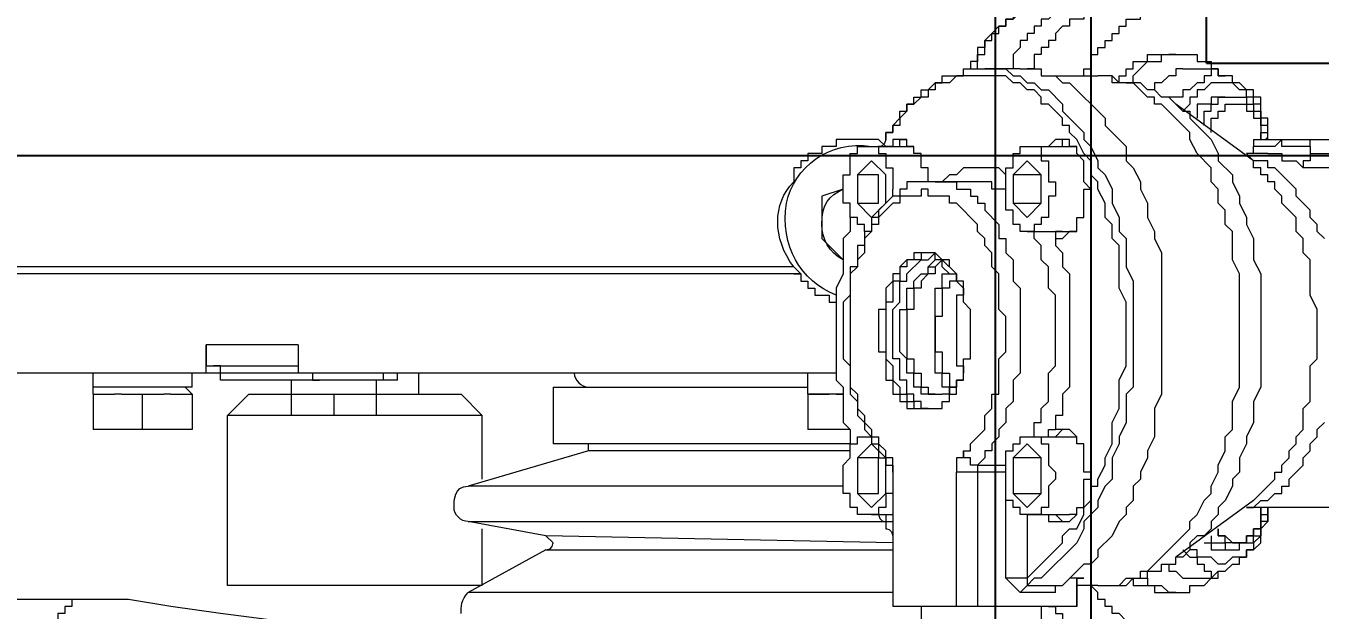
# Model space of a CAD drawing. Header units: millimetres. Extents: x 25083 to 52777, y 24772 to 45779.
# Drawn here: x 39067.7 to 39135.7, y 33444.3 to 33474.9 of the extents above; entities that cross this region are included whole.
import ezdxf

# ---------------------------------------------------------------- set-up
doc = ezdxf.new("R2010")
doc.units = ezdxf.units.MM
doc.layers.add('小车', color=7, linetype='Continuous')
doc.styles.get("Standard").update_dxf_attribs({"font": ''})
doc.styles.get('Standard').set_extended_font_data('SimSun')
doc.dimstyles.new('15', dxfattribs={"dimtxt": 15, "dimasz": 10, "dimexe": 2, "dimexo": 1, "dimgap": 1, "dimtad": 1, "dimdsep": 46, "dimtxsty": 'Standard', "dimcen": 2.5, "dimadec": 0, "dimazin": 0, "dimtfac": 1, "dimtmove": 2, "dimatfit": 3, "dimfxl": 1, "dimtolj": 1, "dimarcsym": 0})
doc.dimstyles.new('ISO-25', dxfattribs={"dimtxt": 2.5, "dimasz": 2.5, "dimexe": 1.25, "dimexo": 0.625, "dimtad": 1, "dimtxsty": 'Standard', "dimcen": 2.5, "dimadec": 0, "dimazin": 0, "dimtfac": 1, "dimtmove": 0, "dimatfit": 3, "dimfxl": 1, "dimarcsym": 0})

# ---------------------------------------------------------------- blocks, each defined once
blk = doc.blocks.new('A$C6E4F4F8B')
at = {"color": 6, "ltscale": 15}
blk.add_line((74, 6.083), (74, 63.918), dxfattribs=at)
at = {"color": 1}
blk.add_line((74, 6.083), (24, 6.083), dxfattribs=at)
blk.add_line((0, 0), (197.2, 0))
blk = doc.blocks.new('*D925')
at = {"color": 0, "lineweight": -2}
for p, q in [((29677.862, 34881.662), (29677.862, 32448.293)), ((40733.017, 34757.645), (40733.017, 32448.293)), ((29680.362, 32449.543), (40730.517, 32449.543))]:
    blk.add_line(p, q, dxfattribs=at)
at = {"color": 0}
for points in [[(29680.362, 32449.96), (29680.362, 32449.127), (29677.862, 32449.543)], [(40730.517, 32449.127), (40730.517, 32449.96), (40733.017, 32449.543)]]:
    blk.add_solid(points, dxfattribs=at)
at = {"layer": 'DEFPOINTS', "color": 0}
for p in [(29677.862, 34882.287), (40733.017, 34758.27), (40733.017, 32449.543)]:
    blk.add_point(p, dxfattribs=at)
at = {"color": 0, "insert": (35205.439, 32451.628), "char_height": 2.5, "attachment_point": 5}
blk.add_mtext('11055,15', dxfattribs=at)
blk = doc.blocks.new('zw$D2F4')
at = {"color": 7, "lineweight": 5}
for points in [[(265.522, 420.007), (265.522, 426.32)], [(277.405, 380.643), (277.405, 424.463)], [(282.604, 382.5), (282.604, 424.463)], [(282.976, 382.871), (282.976, 424.092)], [(265.522, 420.007), (265.522, 420.75), (265.15, 420.75), (265.15, 421.121), (264.779, 421.121), (264.779, 421.492), (264.408, 421.492), (264.408, 421.864), (262.922, 421.864)], [(252.895, 378.786), (252.895, 379.158), (253.267, 379.9), (253.267, 381.014), (253.638, 382.128), (254.01, 382.871), (254.752, 385.099), (256.98, 389.556), (259.951, 396.983), (261.065, 399.582), (261.808, 401.81), (262.922, 404.781), (264.408, 409.98), (264.779, 412.951), (265.15, 415.551), (265.522, 417.779), (265.522, 420.007)], [(276.291, 419.636), (274.434, 419.636)], [(274.434, 414.437), (274.434, 419.636)], [(274.434, 418.522), (274.434, 419.636)], [(276.291, 419.636), (276.662, 419.636)], [(276.291, 419.636), (276.291, 418.522)], [(276.662, 419.636), (277.405, 419.636)], [(276.662, 414.437), (276.662, 419.636)], [(274.434, 417.036), (274.434, 418.522)], [(276.291, 418.15), (276.291, 415.922)], [(274.434, 417.036), (276.291, 417.036)], [(274.434, 415.922), (274.434, 417.036)], [(274.434, 414.437), (274.434, 415.922)], [(276.291, 415.551), (276.291, 414.437)], [(276.291, 414.437), (274.434, 414.437)], [(276.291, 414.437), (276.662, 414.808)], [(276.662, 414.437), (277.405, 414.437)], [(277.405, 413.694), (278.891, 413.694)], [(278.891, 413.694), (277.777, 413.694)], [(277.777, 413.694), (277.777, 408.866)], [(278.891, 408.866), (278.891, 413.694)], [(277.405, 412.951), (277.777, 412.951), (277.777, 413.323)], [(266.264, 412.58), (275.177, 412.58)], [(266.264, 399.211), (266.264, 412.58)], [(276.291, 411.466), (275.177, 412.58)], [(275.177, 399.211), (275.177, 412.58)], [(277.034, 412.58), (277.034, 412.951), (277.405, 412.951)], [(277.034, 403.667), (277.034, 412.58)], [(276.291, 411.466), (276.291, 409.238)], [(276.291, 409.238), (275.177, 409.238)], [(276.291, 409.238), (275.177, 409.238)], [(277.034, 409.238), (276.291, 409.238)], [(277.034, 409.238), (276.291, 409.238)], [(276.291, 409.238), (276.291, 404.781)], [(278.891, 408.866), (277.405, 408.866)], [(278.891, 408.866), (277.777, 408.866)], [(277.405, 408.124), (277.034, 408.124), (277.034, 407.752)], [(276.291, 407.009), (275.177, 407.009)], [(276.291, 404.781), (275.177, 404.781)], [(277.034, 404.781), (276.291, 404.781)], [(276.291, 404.781), (276.291, 400.325)], [(277.405, 404.41), (277.034, 404.41)], [(277.034, 403.667), (277.405, 403.667)], [(277.405, 402.553), (276.291, 402.553)], [(276.291, 400.325), (275.177, 399.211)], [(268.121, 395.869), (265.893, 399.954)], [(265.893, 377.672), (265.893, 399.954)], [(268.864, 395.869), (269.607, 399.954)], [(269.607, 399.954), (269.607, 378.043)], [(273.32, 393.641), (271.463, 399.954)], [(271.463, 380.272), (271.463, 399.954)], [(266.264, 399.211), (269.235, 399.211)], [(271.835, 399.211), (275.177, 399.211)], [(268.121, 395.869), (268.121, 377.672)], [(268.493, 377.672), (268.864, 395.869)], [(276.662, 395.497), (273.692, 395.497)], [(273.692, 379.9), (273.692, 395.497)], [(276.662, 395.497), (276.662, 382.128)], [(273.32, 393.641), (273.692, 393.641)], [(273.32, 379.9), (273.32, 393.641)], [(282.604, 382.871), (282.604, 382.5), (282.233, 382.5), (282.233, 382.128), (281.861, 382.128), (281.861, 381.757), (281.49, 381.757), (281.49, 381.014), (281.119, 381.014), (281.119, 380.643)], [(282.976, 382.871), (282.604, 382.5)], [(289.289, 378.043), (289.66, 378.415), (289.66, 380.643), (289.289, 380.643), (289.289, 381.386), (288.917, 381.386), (288.917, 382.128), (288.546, 382.128), (288.546, 382.5), (288.175, 382.5), (288.175, 382.871), (287.432, 382.871)], [(276.291, 382.128), (274.434, 382.128)], [(274.434, 379.9), (274.434, 382.128)], [(274.434, 380.643), (274.434, 382.128)], [(276.291, 382.128), (276.291, 381.757)], [(276.291, 382.128), (277.405, 382.128)], [(276.291, 380.272), (276.291, 382.128)], [(276.291, 382.128), (276.291, 381.014)], [(284.461, 381.386), (283.347, 380.272)], [(286.689, 381.386), (284.461, 381.386)], [(287.061, 380.272), (286.689, 381.386)], [(285.575, 379.9), (284.832, 379.9), (284.461, 380.272), (282.604, 380.272), (281.861, 380.643), (277.034, 380.643), (276.662, 380.272), (274.806, 380.272), (274.434, 379.9), (273.692, 379.9)], [(274.434, 379.9), (274.434, 380.643)], [(276.291, 380.643), (276.291, 380.272)], [(269.978, 378.786), (269.978, 379.529), (270.349, 379.529), (270.349, 379.9), (270.721, 379.9), (271.092, 379.9), (271.092, 380.272), (271.835, 380.272)], [(271.835, 380.272), (272.578, 380.272), (272.949, 379.9), (273.692, 379.9), (273.692, 379.529), (274.063, 379.529), (274.063, 378.786)], [(285.575, 378.415), (285.204, 378.415), (285.204, 378.786), (284.832, 378.786), (284.461, 379.158), (283.718, 379.158), (283.347, 379.529), (282.976, 379.529), (282.604, 379.9), (278.891, 379.9), (278.519, 379.9), (276.662, 379.9), (276.291, 379.529), (275.548, 379.529), (275.177, 379.158), (274.806, 379.158), (274.434, 378.786), (274.063, 378.786), (274.063, 378.415), (273.692, 378.415), (273.32, 378.043)], [(284.832, 378.786), (284.832, 379.158), (284.09, 379.158), (284.09, 379.529), (282.976, 379.529), (282.976, 379.9), (281.49, 379.9), (281.119, 380.272), (278.148, 380.272), (277.777, 379.9), (277.405, 379.9), (276.291, 379.9), (275.92, 379.529), (275.177, 379.529), (274.806, 379.158), (274.434, 379.158), (274.063, 378.786)], [(284.832, 378.786), (284.832, 379.158), (285.204, 379.158), (285.204, 379.529), (285.575, 379.529), (285.575, 379.9), (285.946, 379.9), (286.318, 379.9), (286.318, 380.272), (287.061, 380.272)], [(287.061, 380.272), (287.803, 380.272), (287.803, 379.9), (288.917, 379.9), (288.917, 379.529), (289.289, 379.529), (289.289, 378.786)], [(271.092, 379.529), (270.349, 378.786)], [(272.949, 379.529), (271.092, 379.529)], [(271.092, 379.529), (271.092, 378.415)], [(273.692, 378.786), (272.949, 379.529)], [(272.949, 378.415), (272.949, 379.529)], [(286.318, 379.529), (285.575, 378.786)], [(287.803, 379.529), (286.318, 379.529)], [(286.318, 379.529), (286.318, 378.415)], [(288.546, 378.786), (287.803, 379.529)], [(287.803, 378.415), (287.803, 379.529)], [(269.978, 378.786), (269.978, 377.672)], [(271.463, 377.672), (271.092, 377.672), (271.092, 378.043), (270.349, 378.043), (270.349, 378.415), (269.978, 378.415), (269.978, 378.786)], [(270.349, 378.786), (271.092, 378.043)], [(271.092, 378.415), (272.949, 378.415)], [(274.063, 378.786), (273.692, 378.786), (273.692, 378.415), (272.949, 378.415), (272.949, 378.043), (272.578, 378.043)], [(272.949, 378.043), (273.692, 378.786)], [(273.32, 373.959), (273.32, 373.587), (273.692, 373.587), (274.434, 372.844), (275.177, 372.844), (275.548, 372.473), (276.291, 372.473), (276.291, 372.102), (278.148, 372.102), (278.519, 371.73), (280.376, 371.73), (280.747, 372.102), (281.119, 372.102), (282.604, 372.102), (282.976, 372.473), (283.718, 372.473), (284.09, 372.844), (284.461, 372.844), (284.832, 373.216), (285.204, 373.216), (286.318, 374.33), (286.318, 374.701), (286.689, 374.701), (286.689, 375.815), (287.061, 375.815), (287.061, 376.187), (286.689, 376.187), (286.689, 377.301), (286.318, 377.301), (286.318, 377.672), (285.575, 378.415)], [(279.633, 378.415), (278.519, 378.415), (278.519, 378.043), (277.034, 378.043), (277.034, 377.672), (276.291, 377.672), (276.291, 377.301), (275.92, 377.301), (275.92, 376.929), (275.548, 376.929), (275.548, 375.444)], [(283.718, 375.444), (283.718, 376.558), (283.347, 376.558), (283.347, 376.929), (282.976, 377.301), (282.604, 377.301), (282.604, 377.672), (282.233, 377.672), (281.861, 378.043), (280.747, 378.043), (280.747, 378.415), (279.633, 378.415)], [(287.432, 375.444), (287.432, 376.929), (287.061, 376.929), (287.061, 377.301), (286.689, 377.301), (286.689, 377.672), (286.318, 378.043), (285.946, 378.415), (285.575, 378.415), (285.575, 378.786), (284.832, 378.786)], [(285.575, 378.786), (286.318, 378.043)], [(286.318, 378.415), (287.803, 378.415)], [(289.289, 378.786), (289.289, 378.415), (288.917, 378.415), (288.917, 378.043), (288.546, 378.043), (288.175, 378.043), (288.175, 377.672), (287.061, 377.672)], [(287.803, 378.043), (288.546, 378.786)], [(289.289, 378.786), (289.289, 376.558)], [(272.206, 377.672), (265.15, 377.672)], [(272.206, 377.672), (265.15, 377.672)], [(265.15, 368.017), (265.15, 377.672)], [(269.978, 378.043), (269.607, 378.043), (269.607, 377.672)], [(271.092, 378.043), (272.949, 378.043)], [(272.578, 378.043), (272.578, 377.672), (272.206, 377.672)], [(272.206, 377.672), (272.949, 377.672), (272.949, 378.043), (273.32, 378.043)], [(272.578, 378.043), (273.32, 378.043)], [(279.633, 378.043), (278.148, 378.043), (277.777, 377.672), (277.034, 377.672), (276.662, 377.301), (276.291, 377.301), (276.291, 376.929), (275.92, 376.929), (275.92, 376.558), (275.548, 376.558), (275.548, 375.815)], [(275.548, 375.815), (275.548, 376.187), (275.92, 376.187), (275.92, 376.558), (276.291, 376.558), (276.291, 376.929), (277.034, 376.929), (277.034, 377.301), (277.405, 377.301), (278.148, 377.301), (278.148, 377.672), (279.633, 377.672)], [(283.718, 375.815), (283.718, 376.187), (283.347, 376.187), (283.347, 376.929), (282.976, 376.929), (282.976, 377.301), (282.604, 377.301), (282.233, 377.301), (282.233, 377.672), (281.119, 377.672), (281.119, 378.043), (279.633, 378.043)], [(279.633, 377.672), (280.747, 377.672), (281.119, 377.301), (282.233, 377.301), (282.233, 376.929), (282.604, 376.929), (283.347, 376.187), (283.347, 375.815)], [(286.318, 378.043), (287.803, 378.043)], [(289.66, 377.301), (289.66, 377.672), (289.289, 377.672), (289.289, 378.043)], [(289.66, 378.043), (290.031, 378.043), (290.031, 377.672), (290.403, 377.672), (290.774, 377.301), (291.145, 377.301), (291.145, 376.929), (291.517, 376.929), (291.517, 376.558), (291.888, 376.558), (291.888, 376.187), (292.26, 376.187), (292.26, 375.815), (292.631, 375.444), (292.631, 375.073), (293.002, 375.073), (293.002, 374.701), (293.002, 374.33), (293.002, 373.959), (293.374, 373.959), (293.374, 372.844)], [(292.26, 375.444), (292.26, 375.815), (291.888, 375.815), (291.888, 376.187), (291.517, 376.558), (291.517, 376.929), (291.145, 376.929), (290.774, 377.301), (290.403, 377.301), (290.403, 377.672), (290.031, 377.672), (290.031, 378.043), (289.66, 378.043)], [(276.291, 375.444), (276.291, 376.187), (276.662, 376.187), (276.662, 376.558), (277.405, 376.558), (277.405, 376.929), (278.148, 376.929), (278.519, 377.301), (280.747, 377.301), (280.747, 376.929), (281.861, 376.929), (281.861, 376.558), (282.233, 376.558), (282.604, 376.187), (282.604, 375.815), (282.976, 375.815)], [(287.432, 375.815), (288.175, 375.815), (288.175, 376.187), (288.917, 376.187), (288.917, 376.558), (289.289, 376.558), (289.289, 376.929), (289.66, 376.929), (289.66, 377.301)], [(289.289, 377.301), (289.66, 377.301), (289.66, 376.929)], [(282.976, 375.444), (282.604, 375.444), (282.604, 375.815), (282.233, 376.187), (281.861, 376.187), (281.861, 376.558), (280.747, 376.558), (280.747, 376.929), (280.376, 376.929), (278.148, 376.929), (278.148, 376.558), (277.405, 376.558), (277.405, 376.187), (276.662, 376.187), (276.662, 375.815), (276.291, 375.815), (276.291, 375.444)], [(265.15, 376.187), (264.408, 376.187)], [(265.15, 369.874), (265.15, 376.187)], [(283.347, 375.444), (282.976, 375.815)], [(282.976, 375.815), (282.976, 375.444)], [(266.636, 370.616), (268.493, 368.759), (268.864, 368.759), (269.235, 368.388), (269.235, 368.017), (269.978, 367.645), (270.349, 367.645), (270.721, 367.274), (271.463, 367.274), (271.463, 366.903), (271.835, 366.903), (272.578, 366.531), (272.949, 366.531), (273.692, 366.16), (274.806, 366.16), (275.548, 365.789), (277.034, 365.789), (277.777, 365.417), (278.519, 365.417), (278.891, 365.417), (281.119, 365.417), (281.861, 365.789), (284.09, 365.789), (284.461, 366.16), (285.204, 366.16), (285.575, 366.531), (286.318, 366.531), (287.061, 366.903), (287.432, 366.903), (287.803, 367.274), (288.546, 367.274), (288.917, 367.645), (289.66, 368.017), (290.031, 368.388), (290.403, 368.388), (290.403, 368.759), (290.774, 368.759), (291.517, 369.502), (291.517, 369.874), (291.888, 369.874), (292.26, 370.245), (292.26, 370.616), (292.631, 370.988), (292.631, 371.359), (293.002, 371.73), (293.002, 374.33), (292.631, 374.701), (292.631, 375.444), (292.26, 375.444)], [(287.432, 375.444), (287.432, 374.33), (287.061, 374.33), (287.061, 373.587), (286.689, 373.587), (286.689, 373.216), (286.318, 373.216), (286.318, 372.844), (285.946, 372.844), (285.204, 372.102), (284.461, 372.102), (284.461, 371.73), (284.09, 371.73), (283.718, 371.73), (283.347, 371.359), (282.233, 371.359), (281.861, 370.988), (277.405, 370.988), (277.034, 371.359), (275.92, 371.359), (275.548, 371.73), (274.806, 371.73), (274.434, 372.102), (274.063, 372.102), (273.692, 372.473), (273.32, 372.473), (273.32, 372.844), (272.949, 372.844), (272.578, 373.216)], [(275.548, 375.444), (275.548, 375.073), (275.92, 375.073), (275.92, 374.701), (276.291, 374.701), (276.291, 374.33), (276.662, 374.33)], [(275.548, 375.444), (275.548, 375.073), (275.92, 375.073), (275.92, 374.701), (276.291, 374.701), (276.291, 374.33), (276.662, 374.33)], [(276.291, 374.701), (276.662, 374.701), (276.662, 375.073), (277.405, 375.073), (277.405, 375.444), (279.262, 375.444), (279.633, 375.444)], [(277.034, 373.959), (277.034, 374.33), (276.662, 374.33), (276.662, 374.701), (276.291, 374.701), (276.291, 375.073)], [(279.633, 375.444), (278.519, 375.444), (278.519, 375.073), (277.405, 375.073), (277.405, 374.701), (277.034, 374.701), (276.662, 374.701), (276.662, 374.33)], [(279.633, 375.444), (281.861, 375.444), (281.861, 375.073), (282.233, 375.073), (282.604, 375.073), (282.604, 374.701)], [(282.604, 374.33), (282.233, 374.33), (282.233, 374.701), (281.861, 374.701), (281.861, 375.073), (280.376, 375.073), (280.376, 375.444), (280.005, 375.444), (279.633, 375.444)], [(282.976, 375.073), (282.604, 374.701), (282.604, 374.33), (282.233, 374.33), (281.861, 373.959)], [(282.604, 374.33), (283.347, 375.073)], [(282.604, 374.33), (282.976, 374.701), (283.347, 374.701), (283.347, 375.073)], [(282.976, 375.444), (283.347, 375.073)], [(282.976, 375.073), (283.347, 375.073)], [(283.347, 375.073), (283.347, 375.444), (283.718, 375.444)], [(283.347, 375.073), (283.718, 375.444)], [(287.432, 373.587), (287.432, 375.444)], [(287.803, 371.73), (288.175, 372.102), (288.175, 373.587), (288.175, 373.959), (287.803, 374.33), (287.803, 374.701), (287.432, 375.073)], [(265.15, 374.33), (272.206, 374.33)], [(272.206, 371.73), (272.206, 374.33)], [(273.32, 373.959), (272.949, 373.959), (272.949, 374.33), (272.206, 374.33)], [(276.662, 374.33), (277.034, 374.33), (277.034, 373.959)], [(279.633, 374.33), (277.777, 374.33), (277.777, 373.959), (277.405, 373.959)], [(281.861, 373.959), (281.49, 373.959), (281.49, 374.33), (279.633, 374.33)], [(281.861, 373.959), (282.233, 373.959), (282.233, 374.33), (282.604, 374.33)], [(272.578, 373.216), (272.578, 373.587), (272.949, 373.587), (272.949, 373.959), (273.32, 373.959)], [(277.034, 373.959), (278.148, 373.959), (278.148, 373.587), (279.633, 373.587)], [(279.633, 373.587), (280.747, 373.587), (281.119, 373.959), (281.861, 373.959)], [(286.689, 371.73), (287.061, 371.73), (287.061, 372.473), (287.432, 372.473), (287.432, 373.587)], [(296.716, 369.502), (296.716, 369.874), (296.344, 369.874), (296.344, 371.359), (295.973, 371.359), (295.973, 371.73), (295.602, 371.73), (295.602, 372.102), (295.23, 372.473), (294.859, 372.844), (294.488, 372.844), (294.488, 373.216), (293.745, 373.216), (293.745, 373.587), (293.374, 373.587)], [(293.374, 373.587), (293.374, 373.216), (294.116, 373.216), (294.116, 372.844), (294.859, 372.844), (294.859, 372.473), (295.23, 372.473), (295.23, 372.102), (295.602, 372.102), (295.602, 371.73), (295.973, 371.73), (295.973, 371.359), (296.344, 370.988), (296.344, 369.874), (296.716, 369.874), (296.716, 369.502)], [(272.206, 373.216), (265.15, 373.216)], [(272.578, 373.216), (272.206, 373.216)], [(272.578, 373.216), (272.578, 371.73)], [(293.374, 372.844), (293.374, 371.73), (293.002, 371.359), (293.002, 370.988), (292.631, 370.616), (292.631, 370.245), (292.26, 369.874), (292.26, 369.502), (291.517, 368.759), (291.145, 368.759), (290.031, 367.645), (289.66, 367.645), (289.289, 367.274), (288.546, 366.903), (288.175, 366.903), (287.803, 366.531), (287.061, 366.16), (286.318, 366.16), (285.575, 365.789), (284.832, 365.789), (284.461, 365.417), (282.976, 365.417), (282.233, 365.046), (276.662, 365.046), (276.291, 365.417), (274.806, 365.417), (274.063, 365.789), (273.692, 365.789), (272.949, 366.16), (271.835, 366.16), (271.463, 366.531), (270.721, 366.903), (270.349, 366.903), (269.607, 367.645), (269.235, 367.645), (268.493, 368.017), (266.636, 369.874), (266.636, 370.245), (266.264, 370.616)], [(293.374, 370.988), (293.374, 372.844)], [(266.636, 371.73), (265.893, 370.988)], [(266.636, 371.73), (271.092, 371.73)], [(266.636, 370.616), (266.636, 371.73)], [(269.978, 370.616), (269.978, 370.988), (270.349, 370.988), (270.349, 371.359), (270.721, 371.359), (270.721, 371.73), (271.835, 371.73)], [(271.835, 371.73), (273.32, 371.73), (273.32, 371.359), (273.692, 371.359), (273.692, 370.988), (274.063, 370.988), (274.063, 370.616)], [(284.832, 370.616), (284.832, 370.988), (285.204, 370.988), (285.204, 371.359), (285.575, 371.359), (285.946, 371.359), (285.946, 371.73), (287.061, 371.73)], [(287.061, 371.73), (288.175, 371.73), (288.175, 371.359), (288.917, 371.359), (288.917, 370.988), (289.289, 370.988), (289.289, 370.616)], [(265.893, 369.131), (265.893, 370.988)], [(265.893, 370.988), (266.264, 370.616)], [(293.374, 370.988), (293.374, 369.874), (293.002, 369.874), (293.002, 369.131), (292.631, 368.759), (292.631, 368.388), (290.774, 366.531), (290.403, 366.531), (289.289, 365.417), (288.546, 365.417), (288.175, 365.046), (287.432, 364.675), (287.061, 364.675), (286.318, 364.303), (285.575, 364.303), (284.832, 363.932), (284.461, 363.932), (283.718, 363.56), (276.291, 363.56), (275.548, 363.932), (274.063, 363.932), (273.32, 364.303), (272.949, 364.303), (272.206, 364.675), (271.835, 364.675), (271.463, 365.046), (270.721, 365.046), (270.349, 365.417), (269.978, 365.417), (269.607, 365.789), (268.864, 366.16), (268.121, 366.903), (267.75, 366.903), (267.378, 367.274), (267.378, 367.645), (266.264, 368.759)], [(271.092, 371.359), (270.349, 370.616)], [(272.949, 371.359), (271.092, 371.359)], [(271.092, 371.359), (271.092, 369.874)], [(273.692, 370.616), (272.949, 371.359)], [(272.949, 369.874), (272.949, 371.359)], [(286.318, 371.359), (285.575, 370.616)], [(287.803, 371.359), (286.318, 371.359)], [(286.318, 371.359), (286.318, 369.874)], [(288.546, 370.616), (287.803, 371.359)], [(287.803, 369.874), (287.803, 371.359)], [(296.716, 367.645), (296.716, 368.017), (296.344, 368.017), (296.344, 369.131), (295.973, 369.502), (295.973, 369.874), (295.602, 369.874), (295.602, 370.245), (295.23, 370.245), (295.23, 370.616), (294.859, 370.616), (294.859, 370.988), (294.488, 370.988), (294.116, 371.359), (293.374, 371.359)], [(266.264, 370.616), (266.264, 368.759)], [(266.636, 370.616), (266.264, 370.616)], [(269.978, 370.616), (266.636, 370.616)], [(269.978, 370.616), (269.978, 368.388)], [(271.835, 369.131), (271.463, 369.502), (270.349, 369.502), (270.349, 369.874), (269.978, 369.874), (269.978, 370.616)], [(270.349, 370.616), (271.092, 369.874)], [(274.063, 370.616), (274.063, 369.874), (273.692, 369.874), (273.692, 369.502), (273.32, 369.502), (272.578, 369.502), (272.206, 369.131), (271.835, 369.131)], [(272.949, 369.874), (273.692, 370.616)], [(274.063, 370.616), (274.063, 368.388)], [(274.063, 370.245), (274.806, 370.245), (274.806, 369.874), (275.548, 369.874), (275.92, 369.502), (277.405, 369.502), (277.777, 369.131), (281.49, 369.131), (281.861, 369.502), (282.233, 369.502), (282.976, 369.502), (283.347, 369.874), (284.09, 369.874), (284.461, 370.245), (284.832, 370.245)], [(284.832, 370.616), (284.832, 368.388)], [(287.061, 369.131), (286.689, 369.131), (286.689, 369.502), (285.575, 369.502), (285.575, 369.874), (285.204, 369.874), (285.204, 370.245), (284.832, 370.245), (284.832, 370.616)], [(285.575, 370.616), (286.318, 369.874)], [(289.289, 370.616), (289.289, 369.874), (288.546, 369.874), (288.546, 369.502), (287.432, 369.502), (287.432, 369.131), (287.061, 369.131)], [(287.803, 369.874), (288.546, 370.616)], [(289.289, 370.616), (289.289, 368.388)], [(296.716, 365.789), (296.716, 366.16), (296.344, 366.16), (296.344, 367.645), (295.973, 367.645), (295.973, 368.388), (295.602, 368.388), (295.602, 368.759), (295.23, 369.131), (294.859, 369.131), (294.859, 369.502), (294.488, 369.502), (294.488, 369.874), (294.116, 369.874), (294.116, 370.245), (293.374, 370.245), (293.374, 370.616)], [(265.15, 369.502), (265.15, 369.131), (264.779, 369.131), (264.779, 368.759), (264.408, 368.759), (264.408, 368.017), (264.036, 368.017), (264.036, 367.274), (263.665, 367.274), (263.665, 366.903), (263.665, 366.531), (263.665, 365.789)], [(265.15, 369.874), (264.408, 369.874)], [(269.978, 369.502), (269.607, 369.502), (269.607, 368.759)], [(271.092, 369.874), (272.949, 369.874)], [(271.092, 369.874), (272.949, 369.874)], [(274.063, 369.502), (274.434, 369.502), (274.434, 369.131)], [(284.832, 369.502), (284.832, 369.131)], [(286.318, 369.874), (287.803, 369.874)], [(286.318, 369.874), (287.803, 369.874)], [(289.66, 368.759), (289.66, 369.131), (289.289, 369.502)], [(265.893, 369.131), (266.264, 369.131), (266.264, 368.759)], [(269.607, 368.759), (269.978, 369.131)], [(274.063, 369.131), (274.434, 368.759)], [(284.832, 369.131), (284.09, 369.131), (283.718, 368.759), (282.976, 368.759), (282.604, 368.388), (277.034, 368.388), (276.662, 368.388), (276.291, 368.759), (275.177, 368.759), (275.177, 369.131), (274.434, 369.131)], [(274.434, 368.759), (274.434, 369.131)], [(284.832, 369.131), (284.461, 369.131), (284.461, 368.759)], [(284.832, 368.759), (284.832, 369.131)], [(289.289, 369.131), (289.289, 368.759), (289.66, 368.759)], [(293.002, 369.131), (293.002, 366.903)], [(266.636, 367.645), (266.636, 368.388)], [(269.607, 368.759), (269.607, 368.388), (269.978, 368.017), (270.349, 368.017), (270.349, 367.645), (271.835, 367.645), (271.835, 367.274)], [(269.978, 368.017), (269.978, 368.388)], [(271.835, 367.274), (272.206, 367.274), (272.206, 367.645), (273.692, 367.645), (273.692, 368.017), (274.063, 368.017), (274.434, 368.388), (274.434, 368.759)], [(274.063, 368.388), (274.063, 368.017)], [(284.461, 368.759), (284.832, 368.388), (284.832, 368.017), (285.204, 368.017), (285.575, 368.017), (285.575, 367.645), (287.061, 367.645), (287.061, 367.274)], [(284.832, 368.017), (284.832, 368.388)], [(287.061, 367.274), (287.432, 367.645), (288.546, 367.645), (288.917, 368.017), (289.289, 368.017), (289.289, 368.388), (289.66, 368.388), (289.66, 368.759)], [(289.289, 368.388), (289.289, 368.017)], [(265.15, 368.017), (266.636, 368.017)], [(266.636, 368.017), (265.15, 368.017)], [(266.264, 366.903), (266.264, 368.017)], [(293.002, 367.645), (293.374, 367.645), (293.374, 367.274), (294.116, 367.274), (294.116, 366.903), (294.488, 366.903), (294.488, 366.531), (294.859, 366.531), (294.859, 366.16), (295.23, 366.16), (295.23, 365.789), (295.602, 365.789), (295.602, 365.417), (295.973, 365.417), (295.973, 365.046), (295.973, 364.675), (296.344, 364.675), (296.344, 363.189), (296.716, 363.189), (296.716, 362.818)], [(263.665, 362.818), (263.665, 364.303), (264.036, 364.303), (264.036, 365.046), (264.408, 365.046), (264.408, 365.417), (264.779, 365.789), (264.779, 366.16), (265.15, 366.16), (265.15, 366.531), (265.522, 366.531), (265.522, 366.903), (265.893, 366.903), (266.264, 367.274)], [(266.264, 366.903), (266.264, 365.417), (266.636, 365.046), (266.636, 364.303), (267.007, 364.303), (267.007, 363.56), (267.378, 363.56), (267.378, 363.189), (267.378, 362.818), (267.75, 362.818)], [(266.264, 366.903), (266.264, 365.789), (266.636, 365.417), (266.636, 364.675), (267.007, 364.675), (267.007, 364.303), (269.235, 362.075), (269.607, 362.075), (269.978, 361.704), (270.721, 361.332), (271.092, 360.961), (271.463, 360.961), (272.206, 360.59), (272.578, 360.59), (273.32, 360.218), (274.063, 360.218), (274.434, 359.847), (275.92, 359.847), (276.662, 359.476), (282.604, 359.476), (283.347, 359.847), (284.832, 359.847), (285.204, 360.218), (285.946, 360.218), (286.318, 360.59), (287.061, 360.59), (287.432, 360.961), (288.175, 360.961), (288.917, 361.704), (289.66, 362.075), (290.031, 362.075), (291.517, 363.56), (291.517, 363.932), (291.888, 363.932), (291.888, 364.303), (292.631, 365.046), (292.631, 366.16), (293.002, 366.16), (293.002, 366.903)], [(291.517, 362.818), (291.888, 363.189), (291.888, 363.56), (292.26, 363.932), (292.26, 364.303), (292.631, 364.675), (292.631, 365.789), (293.002, 366.16), (293.002, 366.903)], [(292.631, 365.789), (293.002, 365.789), (293.002, 365.417), (293.374, 365.417), (293.374, 365.046), (293.745, 365.046), (293.745, 364.303), (294.116, 364.303), (294.116, 363.932), (294.116, 363.189)], [(292.631, 365.417), (292.631, 365.046), (293.002, 365.046), (293.745, 364.303), (293.745, 363.56), (294.116, 363.56), (294.116, 362.818)], [(266.636, 365.046), (266.264, 365.046), (266.264, 363.932), (265.893, 363.932), (265.893, 363.189)], [(266.636, 364.675), (266.636, 364.303), (266.264, 364.303), (266.264, 363.56), (265.893, 363.189), (265.893, 362.818)], [(293.374, 362.446), (293.374, 362.818), (293.002, 362.818), (293.002, 363.189), (292.631, 363.56), (292.631, 363.932), (292.26, 363.932), (292.26, 364.303)], [(265.893, 362.818), (265.893, 363.189)], [(265.893, 362.818), (265.893, 362.075), (266.264, 362.075), (266.264, 361.332), (266.636, 360.961), (266.636, 360.59), (267.007, 360.59), (267.007, 360.218)], [(267.378, 363.189), (267.007, 363.189), (267.007, 362.818), (266.636, 362.446)], [(270.721, 358.733), (267.75, 362.818)], [(291.517, 362.818), (291.145, 362.446), (291.145, 362.075), (290.774, 362.075), (289.66, 360.961), (288.917, 360.59), (288.546, 360.59), (287.803, 359.847), (287.432, 359.847), (286.689, 359.476), (286.318, 359.476), (285.575, 359.104), (285.204, 359.104), (284.461, 358.733), (283.347, 358.733), (282.604, 358.361), (280.005, 358.361), (279.633, 358.361), (276.662, 358.361), (275.92, 358.733), (274.806, 358.733), (274.063, 359.104), (273.692, 359.104), (272.949, 359.476), (272.206, 359.476), (271.835, 359.847), (271.463, 359.847), (270.721, 360.218), (270.349, 360.59), (269.978, 360.59), (269.607, 360.961), (269.235, 360.961), (268.864, 361.332), (268.864, 361.704), (268.493, 362.075), (268.121, 362.075), (267.75, 362.446), (267.75, 362.818)], [(288.546, 358.733), (291.517, 362.818)], [(293.374, 360.961), (293.002, 360.961), (293.002, 361.332), (292.631, 361.332), (292.631, 361.704), (292.26, 362.075), (292.26, 362.446), (291.888, 362.446), (291.888, 363.189)], [(294.116, 362.818), (294.116, 361.704), (293.745, 361.704), (293.745, 360.961), (293.374, 360.961), (293.374, 360.59), (293.002, 360.59), (293.002, 360.218)], [(294.116, 362.818), (294.116, 363.189)], [(266.636, 362.446), (266.636, 360.961)], [(268.121, 362.446), (267.75, 362.075), (267.75, 361.704), (267.378, 361.704), (267.378, 361.332), (267.007, 361.332), (267.007, 360.961), (266.636, 360.961)], [(270.349, 357.99), (269.607, 357.99), (269.607, 358.361), (268.864, 358.361), (268.493, 358.733), (268.121, 358.733), (268.121, 359.104), (267.75, 359.104), (267.75, 359.847), (267.378, 360.218), (267.378, 360.59), (267.75, 360.961), (267.75, 361.704), (268.121, 361.704), (268.121, 362.075)], [(290.031, 357.99), (290.403, 357.99), (290.403, 358.361), (291.517, 358.361), (291.517, 358.733), (291.888, 358.733), (291.888, 359.104), (292.26, 359.104), (292.26, 359.476), (292.631, 359.847), (292.631, 360.961), (292.26, 361.332), (292.26, 361.704), (291.888, 361.704), (291.888, 362.075), (291.517, 362.075), (291.145, 362.446)], [(293.374, 362.446), (293.374, 360.961)], [(266.636, 360.961), (267.007, 360.59), (267.007, 360.218), (267.378, 359.847), (267.378, 359.476), (267.75, 359.476), (267.75, 359.104), (268.121, 359.104), (268.121, 358.733), (268.493, 358.361)], [(268.864, 360.961), (268.493, 360.961), (268.493, 360.218), (268.121, 360.218), (268.121, 359.847)], [(290.031, 360.961), (290.774, 360.961), (290.774, 360.59), (291.145, 360.59), (291.145, 360.218), (291.517, 360.218), (291.517, 359.476)], [(290.403, 361.332), (291.145, 361.332), (291.145, 360.961), (291.517, 360.961), (291.517, 360.59), (291.888, 360.59), (291.888, 359.847)], [(291.517, 358.361), (291.888, 358.361), (291.888, 358.733), (292.26, 358.733), (292.26, 359.104), (292.631, 359.476), (292.631, 359.847), (293.002, 359.847), (293.002, 360.59), (293.374, 360.59), (293.374, 360.961)], [(269.235, 360.59), (268.864, 360.59), (268.864, 360.218), (268.493, 359.847), (268.493, 359.476)], [(268.121, 359.847), (268.121, 359.476), (268.493, 359.476), (268.493, 358.733), (268.864, 358.733), (268.864, 358.361), (269.978, 358.361), (269.978, 357.99), (270.349, 357.99)], [(268.493, 359.476), (268.493, 359.104), (268.864, 359.104), (268.864, 358.733), (269.235, 358.733), (269.235, 358.361), (270.349, 358.361)], [(291.888, 359.847), (291.888, 359.104), (291.517, 359.104), (291.517, 358.733), (291.145, 358.733), (291.145, 358.361), (290.031, 358.361), (290.031, 357.99)], [(291.517, 359.476), (291.517, 359.104), (291.145, 359.104), (291.145, 358.733), (290.774, 358.733), (290.774, 358.361), (290.031, 358.361)], [(270.349, 336.823), (270.349, 359.104)], [(270.349, 359.104), (270.349, 358.733), (270.721, 358.361), (270.721, 357.99), (271.092, 357.619), (271.092, 357.247), (271.463, 357.247), (271.463, 356.876), (271.835, 356.876), (272.578, 356.133), (272.949, 356.133), (273.32, 355.762), (273.692, 355.762), (274.063, 355.391), (274.434, 355.391), (274.806, 355.019)], [(284.461, 355.019), (284.832, 355.391), (285.204, 355.391), (285.575, 355.762), (285.946, 355.762), (286.689, 356.505), (287.061, 356.505), (288.175, 357.619), (288.175, 357.99), (288.546, 357.99), (288.546, 358.733), (288.917, 359.104)], [(270.721, 358.733), (271.835, 357.619), (272.206, 357.619), (272.206, 357.247), (272.578, 357.247), (272.949, 356.876), (273.32, 356.876), (273.692, 356.505), (274.063, 356.505), (274.434, 356.133), (275.548, 356.133), (275.92, 355.762), (277.777, 355.762), (278.148, 355.391), (279.262, 355.391), (279.633, 355.391), (280.747, 355.391), (281.49, 355.762), (283.347, 355.762), (283.718, 356.133), (284.461, 356.133), (284.832, 356.505), (285.575, 356.505), (286.318, 357.247), (286.689, 357.247), (287.061, 357.619), (287.432, 357.619), (287.432, 357.99), (287.803, 357.99), (287.803, 358.361), (288.175, 358.361), (288.175, 358.733), (288.546, 358.733)], [(288.917, 357.99), (288.917, 359.104)], [(288.917, 358.733), (289.289, 358.733)], [(289.66, 358.733), (289.289, 358.733)], [(289.289, 355.762), (289.289, 357.247), (289.66, 357.247), (289.289, 357.619), (289.289, 357.99), (289.289, 358.733)], [(289.66, 358.733), (289.66, 344.621)], [(268.493, 358.361), (269.235, 358.361), (269.607, 357.99), (270.349, 357.99)], [(288.917, 357.99), (288.917, 357.247), (288.546, 357.247), (288.546, 356.505), (288.175, 356.133)], [(290.031, 357.99), (290.774, 357.99), (290.774, 358.361), (291.517, 358.361)], [(288.175, 343.878), (288.175, 356.133)], [(288.917, 355.762), (288.546, 355.762), (288.546, 356.133), (288.175, 356.133)], [(288.917, 355.762), (288.917, 344.621)], [(289.289, 355.762), (288.917, 355.762)], [(289.289, 355.762), (289.66, 355.762)]]:
    blk.add_lwpolyline(points, dxfattribs=at)
at = {"color": 7, "lineweight": 0}
for points in [[(291.888, 360.218), (291.888, 360.961), (291.517, 360.961), (291.517, 361.704), (290.774, 361.704)], [(268.493, 361.332), (268.493, 360.961), (268.121, 360.961), (268.121, 360.218)], [(290.031, 360.961), (290.774, 360.961), (290.774, 360.59), (291.145, 360.59), (291.145, 360.218), (291.517, 360.218), (291.517, 359.476)], [(268.493, 359.476), (268.493, 360.218), (268.864, 360.218), (268.864, 360.59), (269.235, 360.59)], [(270.349, 358.361), (269.235, 358.361), (269.235, 358.733), (268.864, 358.733), (268.864, 359.104), (268.493, 359.104), (268.493, 359.476)], [(291.517, 359.476), (291.517, 359.104), (291.145, 359.104), (291.145, 358.733), (290.774, 358.733), (290.774, 358.361), (290.031, 358.361)], [(290.031, 358.361), (289.66, 358.361)]]:
    blk.add_lwpolyline(points, dxfattribs=at)
at = {"color": 7, "lineweight": 5}
for points in [[(276.291, 418.15), (276.291, 418.15), (276.291, 418.522), (276.291, 418.522)], [(276.291, 415.551), (276.291, 415.551), (276.291, 415.922), (276.291, 415.922)], [(264.779, 400.325), (265.15, 400.325), (265.522, 400.325), (265.893, 399.954)], [(269.607, 399.954), (269.607, 400.325), (269.978, 400.696), (270.349, 400.696)], [(270.349, 400.696), (270.721, 400.696), (271.463, 400.696), (271.463, 399.954)], [(268.121, 395.869), (268.121, 395.497), (268.493, 395.497), (268.493, 395.497)], [(268.493, 395.497), (268.493, 395.497), (268.864, 395.869), (268.864, 395.869)], [(277.405, 394.383), (277.034, 394.383), (276.662, 394.012), (276.662, 393.641)], [(282.976, 382.871), (284.461, 383.985), (286.318, 383.985), (287.432, 382.871)], [(281.49, 380.643), (282.233, 382.5), (284.09, 383.614), (286.318, 383.242)], [(286.318, 383.242), (288.175, 382.871), (289.66, 381.014), (289.289, 378.786)], [(283.347, 380.272), (283.718, 381.014), (284.461, 381.386), (285.204, 381.386)], [(285.204, 381.386), (286.318, 381.386), (286.689, 381.014), (287.061, 380.272)], [(276.291, 380.643), (276.291, 380.643), (276.291, 380.643), (276.291, 381.014)], [(269.978, 378.415), (269.607, 378.415), (269.607, 378.043), (269.607, 378.043)], [(289.66, 378.043), (289.289, 378.043), (289.289, 378.415), (289.289, 378.415)], [(269.235, 378.043), (269.235, 378.043), (269.235, 377.672), (268.864, 377.672)], [(269.235, 378.043), (269.235, 378.043), (269.235, 377.672), (268.864, 377.672)], [(269.607, 378.043), (269.607, 378.043), (269.607, 378.043), (269.235, 378.043)], [(269.235, 378.043), (269.235, 378.043), (269.235, 378.043), (269.235, 378.043)], [(286.689, 377.672), (286.689, 377.672), (287.061, 377.672), (287.061, 377.672)], [(289.66, 378.043), (289.66, 378.043), (289.66, 378.043), (289.66, 378.043)], [(275.548, 375.815), (275.548, 375.815), (275.548, 375.815), (275.548, 375.444)], [(275.548, 375.815), (275.548, 375.815), (275.548, 375.815), (275.548, 375.444)], [(283.718, 375.444), (283.347, 375.815), (283.347, 375.815), (283.347, 375.815)], [(283.718, 375.444), (283.718, 375.815), (283.718, 375.815), (283.718, 375.815)], [(276.291, 375.444), (276.291, 375.444), (276.291, 375.444), (276.291, 375.444)], [(276.291, 375.444), (276.291, 375.444), (276.291, 375.073), (276.291, 375.073)], [(276.291, 375.444), (276.291, 375.444), (276.291, 375.073), (276.291, 375.073)], [(276.662, 374.33), (276.662, 374.33), (276.662, 374.33), (276.662, 374.33)], [(276.662, 374.33), (276.662, 374.33), (276.662, 374.33), (276.662, 374.33)], [(282.604, 374.33), (282.604, 374.33), (282.604, 374.33), (282.604, 374.33)], [(282.604, 374.33), (282.604, 374.33), (282.604, 374.33), (282.604, 374.33)], [(266.636, 368.017), (266.636, 368.017), (266.636, 368.017), (266.636, 367.645)], [(270.349, 358.361), (270.349, 358.361), (270.349, 358.361), (270.349, 358.361)], [(270.349, 357.99), (270.349, 357.99), (270.349, 357.99), (270.349, 357.99)], [(270.349, 357.99), (270.349, 357.99), (270.349, 357.99), (270.349, 357.99)], [(270.349, 357.99), (270.349, 357.99), (270.349, 357.99), (270.349, 357.99)], [(289.66, 358.361), (289.66, 357.99), (289.66, 357.99), (290.031, 357.99)], [(289.66, 358.361), (289.66, 358.361), (289.66, 358.361), (290.031, 358.361)], [(289.66, 357.99), (289.66, 357.99), (289.66, 357.99), (290.031, 357.99)], [(289.66, 357.99), (289.66, 357.99), (289.66, 357.99), (290.031, 357.99)]]:
    blk.add_open_spline(points, degree=3, dxfattribs=at)
blk = doc.blocks.new('*D470')
at = {"layer": 'DEFPOINTS', "color": 0}
for p in [(36180.039, 116639.326), (36197.537, 116639.326), (36197.537, 116438.26)]:
    blk.add_point(p, dxfattribs=at)
at = {"layer": '小车', "color": 0, "linetype": 'Continuous', "lineweight": -2}
for p, q in [((36180.039, 116638.326), (36180.039, 116436.26)), ((36197.537, 116638.326), (36197.537, 116436.26)), ((36170.039, 116438.26), (36160.039, 116438.26)), ((36180.039, 116438.26), (36197.537, 116438.26)), ((36207.537, 116438.26), (36217.537, 116438.26))]:
    blk.add_line(p, q, dxfattribs=at)
at = {"layer": '小车', "color": 0}
for points in [[(36170.039, 116439.926), (36170.039, 116436.593), (36180.039, 116438.26)], [(36207.537, 116439.926), (36207.537, 116436.593), (36197.537, 116438.26)]]:
    blk.add_solid(points, dxfattribs=at)
at = {"layer": '小车', "color": 0, "insert": (36193.655, 116438.26), "char_height": 15, "attachment_point": 5}
blk.add_mtext('\\A1;17.5', dxfattribs=at)
blk = doc.blocks.new('A$C1A4175F5')
at = {"layer": '小车'}
dim = blk.add_linear_dim(base=(229.857, 249.006), p1=(212.358, 450.073), p2=(229.857, 450.073), dimstyle='15', override={"dimfxl": 0.18}, dxfattribs=at)
dim.commit()
dim.dimension.update_dxf_attribs({"geometry": '*D470', "text_midpoint": (225.974, 249.006), "dimtype": 128, "insert": (-35967.681, -116189.253)})
blk = doc.blocks.new('zw$50CE')
blk.add_blockref('zw$D2F4', (22.01, 103.569))
at = {"layer": '小车', "ltscale": 10, "xscale": -1, "rotation": 270}
blk.add_blockref('A$C1A4175F5', (47.032, 0), dxfattribs=at)

msp = doc.modelspace()

# ---------------------------------------------------------------- linework, layer by layer
at = {"color": 1, "ltscale": 15}
msp.add_line((37659.964, 33468.149), (40674.281, 33468.149), dxfattribs=at)
at = {"ltscale": 15}
msp.add_lwpolyline([(39118.63, 33273.983), (39118.63, 34140.649), (39198.63, 34140.649), (39198.63, 33273.983)], close=True, dxfattribs=at)

# ---------------------------------------------------------------- block references
for name, p, rotation in [('zw$50CE', (39594.481, 33157.316), 90), ('A$C6E4F4F8B', (39123.63, 33546.999), 270)]:
    msp.add_blockref(name, p, dxfattribs=dict(rotation=rotation))

# ---------------------------------------------------------------- dimensions: what is measured, and where the dimension line sits
dim = msp.add_linear_dim(base=(40733.0166, 32449.5434), p1=(29677.8617, 34882.2868), p2=(40733.0166, 34758.2702), dimstyle='ISO-25')
dim.commit()
dim.dimension.update_dxf_attribs({"geometry": '*D925', "text_midpoint": (35205.4391, 32449.5434), "dimtype": 160})

doc.saveas('drawing.dxf')
